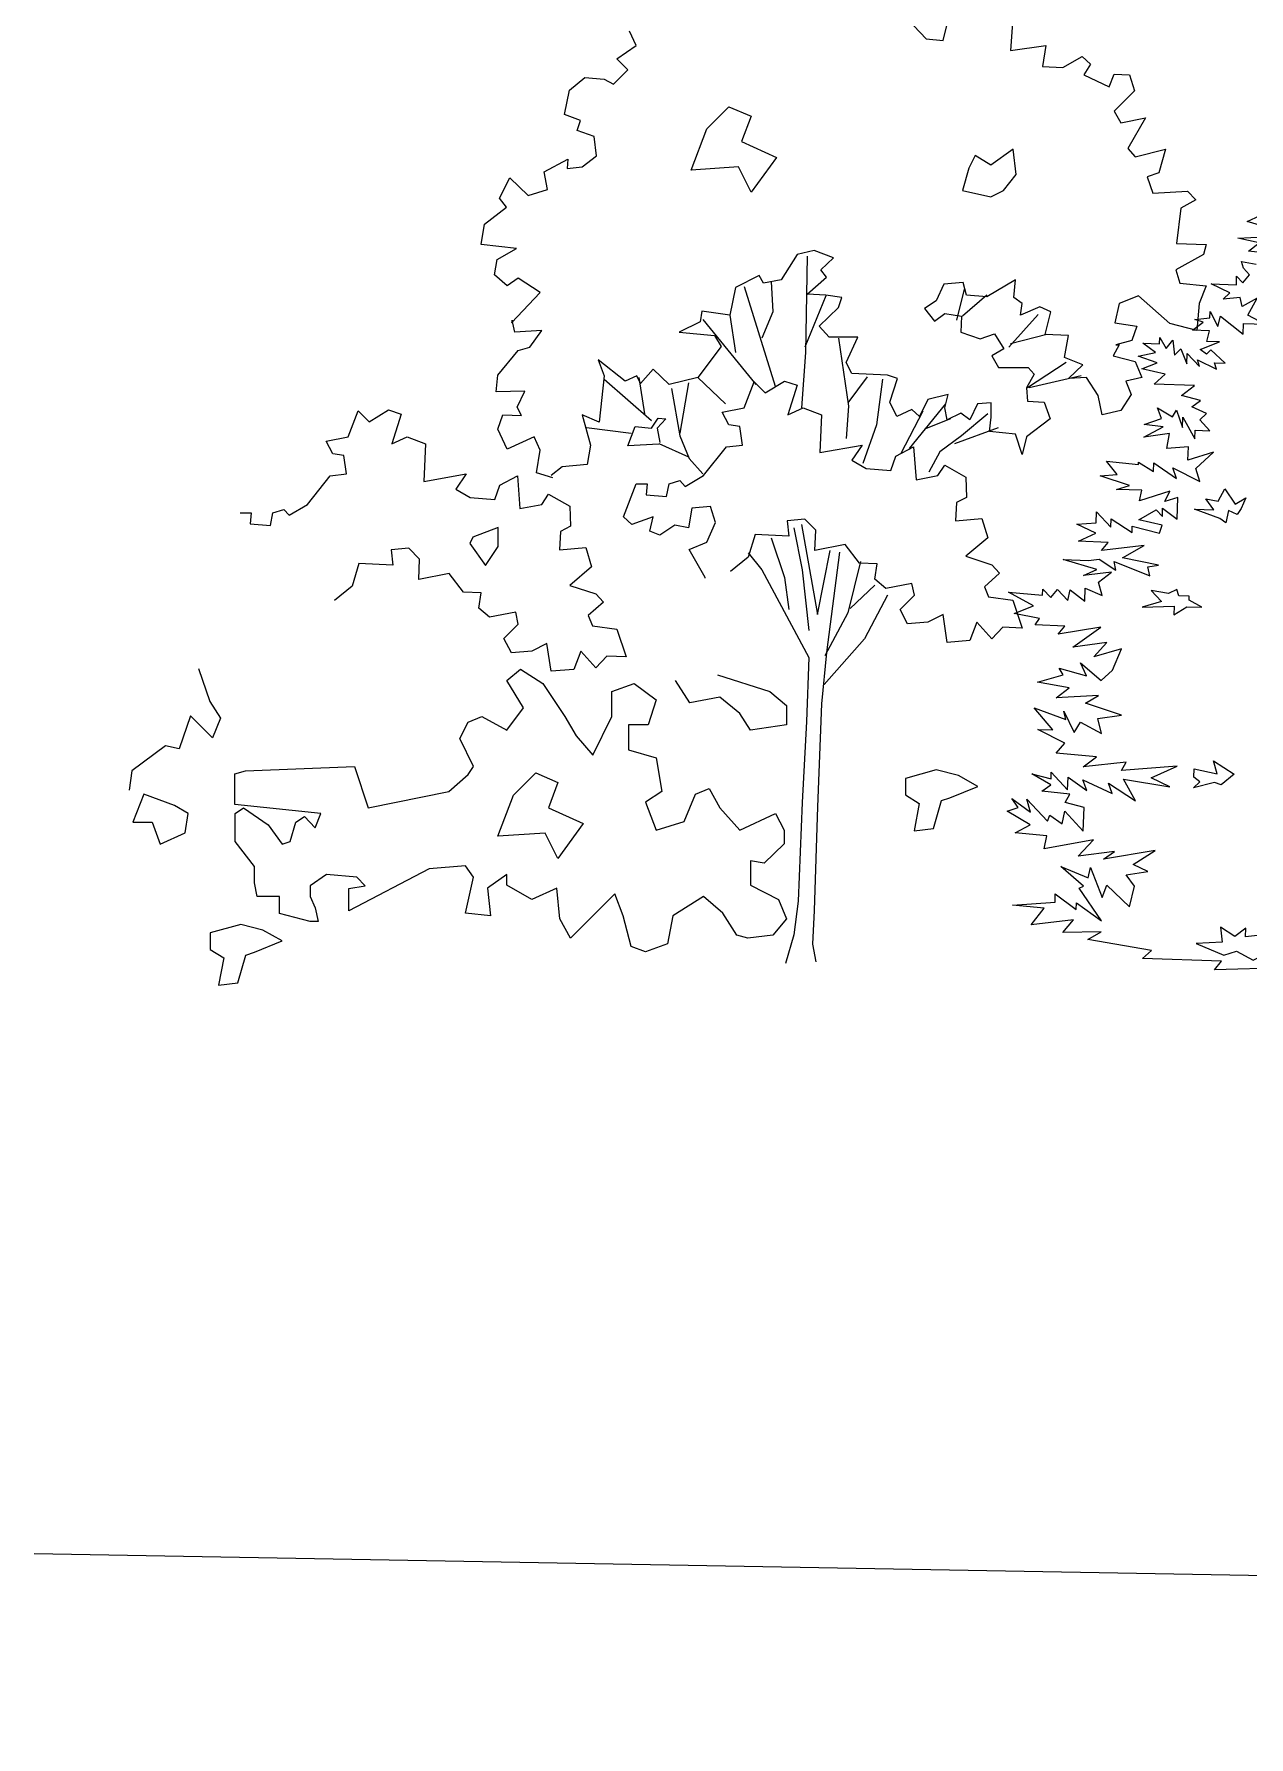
# Model space of a CAD drawing. Header units: inches. Extents: x -11 to 128, y 7 to 56.
# Drawn here: x 11.801 to 12.483, y 22.457 to 23.413 of the extents above; entities that cross this region are included whole.
import ezdxf

# ---------------------------------------------------------------- set-up
doc = ezdxf.new("R2010")
doc.units = ezdxf.units.IN
doc.header["$MEASUREMENT"] = 0
doc.layers.add('CAY', color=94, linetype='Continuous')
doc.layers.add('CAY-3', color=61, linetype='Continuous')

# ---------------------------------------------------------------- blocks, each defined once
blk = doc.blocks.new('A$C76451831')
at = {"layer": 'CAY'}
for points in [[(530, 749.3), (509.9, 755.6), (514.2, 784.1), (506.8, 800.9), (473, 785.1), (461.4, 810.4), (467.7, 828.4), (490.9, 827.3), (485.7, 837.9), (495.2, 857.9), (459.3, 856.8), (461.4, 877.9), (486.7, 908.5), (501.5, 912.7), (516.3, 933.8), (482.5, 931.7), (479.3, 946.5), (478.3, 943.3), (514.2, 981.3), (486.7, 999.2), (473, 989.7), (457.2, 1003.4), (460.4, 1022.4), (484.6, 1036.1), (440.3, 1041.4), (444.5, 1066.7), (472, 1087.8), (463.5, 1099.4), (476.2, 1124.7), (499.4, 1102.6), (523.6, 1110), (519.4, 1132.1), (549, 1147.9), (547.9, 1136.3), (566.9, 1138.4), (584.8, 1152.1), (581.7, 1176.4), (560.6, 1183.8), (564.8, 1196.4), (544.7, 1203.8), (551.1, 1234.4), (570.1, 1250.2), (594.3, 1248.1), (605.9, 1241.8), (623.8, 1259.7), (610.1, 1273.4), (634.4, 1290.3), (625.9, 1308.2)], [(974, 1323), (997.2, 1298.7), (1018.3, 1296.6), (1026.7, 1330.4)], [(1107.9, 1353.6), (1102.7, 1284), (1147, 1290.3), (1142.7, 1263.9), (1168.1, 1262.9), (1192.3, 1276.6), (1202.9, 1267.1), (1194.4, 1253.4), (1226.1, 1238.6), (1232.4, 1254.5), (1251.4, 1253.4), (1257.7, 1233.4), (1232.4, 1208), (1240.8, 1193.3), (1271.4, 1199.6), (1249.3, 1161.6), (1258.8, 1151.1), (1296.7, 1160.6), (1288.3, 1131.1), (1273.5, 1125.8), (1280.9, 1105.7), (1324.2, 1107.9), (1334.7, 1097.3), (1315.7, 1086.8), (1310.4, 1042.5), (1347.4, 1041.4), (1344.2, 1028.7), (1309.4, 1009.8), (1314.7, 992.9), (1347.4, 989.7), (1338.9, 967.6), (1335.8, 933.8), (1302, 942.3), (1263, 977.1), (1238.7, 967.6), (1233.4, 943.3), (1260.9, 939.1), (1254.5, 921.2), (1234.5, 915.9), (1238.7, 915.9), (1231.3, 902.2), (1258.8, 894.8), (1267.2, 874.8), (1247.2, 870.5), (1253.5, 853.7)], [(1446.1, 136.4), (1358.1, 134.1), (1366.6, 144.6), (1267.9, 148.1), (1279.1, 158.1), (1199.4, 171.8), (1216.1, 181.6), (1168, 180.6), (1181.7, 196.4), (1128.5, 190.1), (1145, 210.9), (1105.3, 215), (1158.5, 218.6), (1158.8, 229), (1184.9, 209.5), (1185.2, 217.6), (1216.5, 195.2), (1188.5, 236.1), (1194, 238.6), (1165.5, 263.2), (1199.8, 248.8), (1202.6, 261.9), (1217.6, 224.2), (1223.1, 239.9), (1251.6, 212.6), (1257.9, 238.7), (1247.6, 252.6), (1274.4, 257.1), (1256.2, 265.5), (1283.5, 283.1), (1219.2, 272.2), (1232.7, 282.1), (1187.2, 276), (1206.5, 296.7), (1144.9, 285.2), (1148.2, 301.4), (1108.5, 305.5), (1127.4, 315.3), (1098.5, 332.2), (1112.3, 337.1), (1104.5, 348.3), (1127.9, 331.1), (1123.1, 347.6), (1148.9, 320), (1151.8, 327.6), (1167.3, 316.6), (1170.6, 332.4), (1193.7, 307.5), (1194.8, 337), (1171, 343.2), (1176.8, 353.5), (1142, 357.4), (1153.2, 365.2), (1129.6, 379.1), (1153.4, 372.9), (1153.7, 381), (1174.2, 359), (1174.8, 374.8), (1198.2, 358.2), (1193.2, 371.5), (1229.8, 354.3), (1225.3, 367.6), (1258.9, 345.2), (1244, 372.4), (1302.2, 362.7), (1278.5, 373.9), (1311.2, 388.7), (1241.7, 383.4), (1247.5, 393.6), (1193.8, 387.8), (1210.1, 400.4), (1160, 404.8), (1170.8, 417.6), (1137, 434.6), (1155.6, 434), (1132.5, 461.5), (1171.9, 447), (1169.5, 457.5), (1182.2, 430.8), (1190.3, 443.7), (1216.6, 429.6), (1211.8, 448.3), (1241.4, 452.3), (1196.6, 467.5), (1212.8, 477.3), (1159.7, 474.2), (1176, 486.8), (1136.3, 493.6), (1168.4, 502.9), (1163.7, 511.2), (1197.8, 501.9), (1190.2, 518), (1216.2, 495.8), (1230.2, 508.9), (1241.6, 535.3), (1206.8, 525.6), (1223.3, 543.6), (1180.5, 537.4), (1215.8, 562.4), (1162.5, 553.9), (1170.5, 564), (1133.4, 565.3), (1139.1, 573.3), (1107.2, 579.8), (1131.5, 589.4), (1100.4, 606.4), (1142.9, 602.6), (1143.1, 610.3), (1153.2, 599.5), (1161.7, 609.7), (1174.4, 596.1), (1177.5, 609.1), (1195.6, 595.3), (1196.2, 611.2), (1217.2, 602.3), (1212.8, 618.8), (1229.1, 631.3), (1194, 627.1), (1210.6, 634.7), (1168.4, 647.1), (1200.1, 646), (1213.8, 647.7), (1234.6, 633.9), (1232.3, 644.8), (1276.9, 627), (1274.6, 637.9), (1287.8, 640.2), (1242.8, 649.4), (1270.1, 664.8), (1216.4, 658.5), (1224.9, 668.7), (1187.8, 670), (1209.5, 680.1), (1185.8, 691.3), (1209.9, 693.2), (1210.4, 706.8), (1228.3, 687.6), (1228.7, 698), (1254.8, 681.2), (1255.1, 688.9), (1289.2, 680), (1292.3, 690.3), (1263.1, 696.8), (1284.8, 709.2), (1292.7, 701.2), (1293, 711.6), (1311.1, 697.8), (1312.1, 724.6), (1296, 719.7), (1301.9, 732.6), (1263.9, 720.8), (1267.1, 733.8), (1235.4, 734.9), (1251.4, 739.8), (1214.7, 752), (1236, 753.5), (1223, 770.3), (1262.8, 766.2), (1262.9, 768.9), (1281.5, 757.4), (1281.9, 768.2), (1310.2, 748.6), (1305.7, 761.9), (1339.5, 744.9), (1334.6, 760.9), (1356.7, 781.5), (1324.6, 771.7), (1325.2, 788), (1298.4, 786.2), (1301.7, 804.7), (1269.4, 800.4), (1293.9, 813.1), (1270, 816.2), (1291.5, 823.6), (1286.5, 837), (1305.2, 825.9), (1310.4, 833.9), (1317.9, 812.3), (1318.3, 825.4), (1333.2, 798.2), (1333.6, 809), (1352.2, 808.4), (1339.5, 822), (1347.9, 829.8), (1329.6, 838.2), (1340.3, 846), (1316.5, 852.2), (1332.8, 864.8), (1282.6, 866.6), (1296.2, 879.2), (1266.9, 885.7), (1286.2, 893.2), (1262.5, 901.7), (1284, 906.4), (1268.1, 917.8), (1289.3, 917.1), (1289.6, 924.8), (1297.3, 911.4), (1305.8, 921.5), (1307.9, 902.9), (1315.9, 910.7), (1323.4, 891.9), (1323.8, 905), (1339.1, 888.6), (1336.7, 896.9), (1360.3, 885.2), (1357.8, 893.4), (1371.4, 892.9), (1353.4, 909.4), (1347.8, 904.2), (1339.8, 909.9), (1364.2, 919.5), (1348.4, 920), (1351.5, 933.5), (1330.3, 934.3), (1343.8, 944.2), (1333.4, 947.3), (1352.1, 949.4), (1352.4, 957.5), (1362.1, 938.6), (1365.3, 951.6), (1394, 929.3), (1394.4, 942.4), (1420.7, 941.5), (1399.8, 953.1), (1411.4, 974), (1392.5, 963.8), (1390.1, 974.8), (1368.8, 972.8), (1377.2, 980.7), (1353.6, 991.9), (1385.3, 990.8), (1385.6, 1001.7), (1393.5, 993.3), (1401.6, 1003.4), (1394.2, 1011.8), (1391.7, 1020.1), (1410.2, 1016.7)], [(1437.3, 1028.9), (1400.3, 1032.9), (1413.8, 1043.3), (1387.3, 1049.2), (1419.5, 1050.8)], [(1417.3, 1064.5), (1398.9, 1070.1), (1415, 1077.7)], [(1253.5, 853.7), (1240.8, 833.6), (1217.6, 828.4), (1212.4, 852.6), (1197.6, 874.8), (1175.4, 873.7), (1193.4, 890.6), (1170.2, 900.1), (1175.4, 927.5), (1145.9, 928.6), (1153.3, 957), (1139.6, 963.4), (1115.3, 952.8), (1117.4, 967.6), (1106.9, 975), (1109, 997.1), (1073.1, 976), (1047.8, 978.1), (1043.6, 993.9), (1019.3, 991.8), (1009.9, 970.7), (995.1, 961.2), (1007.7, 945.4), (1020.4, 954.9), (1041.5, 951.8), (1040.4, 931.7), (1064.7, 923.3), (1082.6, 929.6), (1094.2, 910.6), (1079.5, 902.2), (1087.9, 887.4), (1124.8, 887.4), (1132.2, 879), (1122.7, 862.1), (1123.8, 845.2), (1144.9, 844.2), (1152.2, 823.1), (1122.7, 800.9), (1117.4, 778.8), (1109, 804.1), (1076.3, 807.3), (1078.4, 825.2), (1078.4, 843.1), (1061.5, 842.1), (1052, 822), (1040.4, 830.5), (1023.6, 822), (1020.4, 836.8), (1024.6, 853.7), (999.3, 847.3), (988.8, 826.2), (979.3, 834.7), (960.3, 826.2), (951.8, 844.2), (961.3, 873.7), (948.7, 877.9), (904.4, 880), (897, 893.7), (911.8, 925.4), (875.9, 925.4), (863.3, 939.1), (887.5, 962.3), (891.7, 975), (871.7, 978.1), (848.5, 979.2), (872.7, 1000.3), (865.4, 1009.8), (881.2, 1024.5), (856.9, 1034), (835.8, 1028.7), (815.8, 997.1), (793.6, 992.9), (788.4, 1002.4), (758.8, 987.6), (751.5, 952.8), (716.7, 958.1), (714.5, 944.4), (688.2, 931.7), (732.5, 927.5), (740.9, 913.8), (711.4, 874.8), (675.5, 866.3), (655.5, 885.3), (639.7, 867.4), (635.4, 876.9), (620.7, 870.5), (586.9, 896.9), (594.3, 876.9), (588, 818.9), (566.9, 828.4), (577.4, 790.4), (573.2, 766.1), (541.6, 763), (527.9, 752.4)], [(848.5, 1026.6), (846.4, 906.4), (841.1, 836.8)], [(769.4, 988.7), (808.4, 864.2)], [(803.1, 995), (805.2, 957), (791.5, 924.3)], [(1044.7, 985.5), (1035.2, 946.5)], [(871.7, 977.1), (845.3, 912.7)], [(1073.1, 978.1), (1042.6, 951.8)], [(717.7, 947.5), (784.2, 866.3)], [(751.5, 952.8), (758.8, 906.4)], [(1137.5, 953.9), (1100.6, 912.7)], [(887.5, 924.3), (900.2, 838.9), (897, 798.8)], [(1148, 928.6), (1102.7, 917)], [(637.6, 874.8), (644.9, 829.4)], [(711.4, 874.8), (746.2, 842.1)], [(923.4, 875.8), (899.1, 843.1)], [(1172.3, 893.7), (1123.8, 862.1)], [(1191.3, 876.9), (1125.9, 862.1)], [(594.3, 872.7), (653.4, 821)], [(634.4, 741.9), (648.1, 741.9), (647, 728.2), (672.4, 726.1), (675.5, 741.9), (689.2, 746.1), (695.6, 738.7), (718.8, 752.4), (747.2, 788.3), (767.3, 790.4), (764.1, 813.6), (750.4, 815.7), (742, 831.5), (769.4, 836.8), (782, 869.5), (795.8, 855.8), (820, 870.5), (835.8, 865.3), (824.2, 828.4), (843.2, 836.8), (866.4, 828.4), (864.3, 780.9), (917, 790.4), (904.4, 771.4), (922.3, 760.9), (952.9, 758.7), (959.2, 776.7), (981.4, 788.3), (984.5, 747.1), (1012, 752.4), (1020.4, 765.1), (1046.8, 750.3), (1047.8, 725), (1035.2, 718.7), (1034.1, 695.5), (1066.8, 698.6), (1074.2, 674.4), (1046.8, 651.2), (1079.5, 640.6), (1089, 630.1), (1070, 613.2), (1075.2, 600.5), (1105.8, 596.3), (1117.4, 561.5), (1093.2, 562.6), (1079.5, 547.8), (1060.5, 568.9), (1052, 545.7), (1023.6, 543.6), (1018.3, 578.4), (999.3, 568.9), (974, 566.8), (964.5, 584.7), (982.4, 602.7), (979.3, 617.4), (946.6, 611.1), (932.9, 622.7), (936, 641.7), (913.9, 642.7), (895.9, 665.9), (858, 658.6), (859, 683.9), (845.3, 697.6), (823.2, 695.5), (825.3, 676.5), (783.1, 678.6), (774.7, 650.1), (752.5, 632.2)], [(678.7, 861.1), (689.2, 802), (700.8, 773.5), (717.7, 754.5)], [(699.8, 868.4), (689.2, 805.2)], [(942.4, 872.7), (935, 815.7), (918.1, 767.2)], [(993, 832.6), (965.6, 779.8)], [(1021.5, 842.1), (976.1, 786.2)], [(572.2, 812.5), (628.1, 805.2)], [(662.9, 791.4), (623.8, 789.3), (633.3, 813.6), (653.4, 811.5), (661.8, 824.1), (671.3, 823.1), (660.8, 811.5), (663.9, 793.6)], [(1027.8, 823.1), (995.1, 810.4)], [(1074.2, 829.4), (1041.5, 802), (1014.1, 782), (1000.4, 756.6)], [(1033.1, 792.5), (1087.9, 812.5)], [(662.9, 792.5), (699.8, 775.6)], [(720.9, 623.7), (720.9, 624.8), (700.8, 659.6), (723, 669.1), (733.5, 693.4), (727.2, 713.4), (704, 711.3), (699.8, 687), (682.9, 690.2), (663.9, 677.5), (651.3, 682.8), (655.5, 700.7), (629.1, 691.2), (618.6, 700.7), (634.4, 741.9)], [(831.6, 687), (842.2, 634.3), (850.6, 558.4)], [(841.1, 691.2), (861.1, 578.4), (877, 658.6)], [(803.1, 674.4), (820, 624.8), (825.3, 584.7)], [(774.7, 655.4), (791.5, 634.3), (850.6, 524.6), (847.4, 444.5), (842.2, 343.2), (836.9, 219.8), (831.6, 177.6), (821.1, 141.8)], [(888.6, 656.4), (872.7, 530.9), (866.4, 466.6), (861.1, 337.9), (856.9, 208.2), (854.8, 166), (859, 143.9)], [(914.9, 644.8), (899.1, 580.5), (870.6, 526.7)], [(948.7, 602.7), (920.2, 547.8), (869.6, 490.9)], [(932.9, 615.3), (902.3, 585.8)]]:
    blk.add_lwpolyline(points, dxfattribs=at)
for points in [[(722.8, 1185.8), (750.5, 1213.5), (778.2, 1201.7), (766.3, 1170), (809.9, 1150.2), (778.2, 1106.6), (762.4, 1138.3), (703, 1134.3)], [(1109.9, 1128.8), (1106, 1160.5), (1078.3, 1140.7), (1058.5, 1152.6), (1050.5, 1136.7), (1042.6, 1109), (1078.3, 1101.1), (1094.1, 1109)], [(1364.6, 698.7), (1332.9, 710.2), (1356.9, 709.4), (1346.9, 723.3), (1362.7, 720.1), (1370.9, 735.6), (1383.8, 716.6), (1397.3, 724.3), (1391.3, 710.9), (1386.1, 703.4), (1375.4, 708.7), (1372.1, 693)], [(1313.2, 601.7), (1310.8, 609.9), (1300.2, 604.8), (1278.6, 608.3), (1291.7, 594.7), (1267.4, 587.4), (1307.3, 588.7), (1306.9, 577.9), (1323.2, 588.2), (1342.2, 587.5), (1326.2, 596.2), (1326.3, 601.2)], [(1037.6, 376.9), (1009.9, 384), (971.5, 373.4), (971.5, 352.7), (988.6, 342.1), (982.2, 307.9), (1006.3, 310.8), (1016.4, 345.6), (1027, 349.2), (1061.8, 363.3)], [(1332, 374.8), (1332.4, 385.2), (1361.2, 379.2), (1356.8, 395.2), (1382.5, 378.5), (1366.1, 365.4), (1358.1, 368.4), (1331.6, 361.7), (1339.5, 369.1)], [(1438.2, 144.9), (1433.9, 163.6), (1414.9, 167), (1434.4, 179.5), (1396.7, 175.3), (1397, 186.2), (1383.5, 175.8), (1365.4, 187.3), (1367.4, 168.6), (1335.2, 167), (1369.6, 152.2), (1385.6, 157.1), (1406.5, 146), (1419.9, 153.2)]]:
    blk.add_lwpolyline(points, close=True, dxfattribs=at)
at = {"layer": 'CAY-3'}
for p, q in [((86.7, 510.8), (100.8, 469.5)), ((472.7, 495.7), (489.8, 509.9)), ((493.3, 461.5), (472.7, 495.7)), ((489.8, 509.9), (517.5, 492.2)), ((517.5, 492.2), (545.2, 450.9)), ((604.1, 482.1), (631.9, 492.2)), ((631.9, 492.2), (659.6, 471.5)), ((701.4, 468), (683.7, 495.7)), ((736.2, 502.8), (801.7, 482.1)), ((100.8, 469.5), (114.4, 448.9)), ((604.1, 450.9), (604.1, 482.1)), ((659.6, 471.5), (649.5, 440.3)), ((739.2, 475.1), (701.4, 468)), ((763.9, 454.4), (739.2, 475.1)), ((801.7, 482.1), (822.3, 464.4)), ((76.8, 451.7), (62.5, 410.5)), ((86.7, 441.8), (76.8, 451.7)), ((114.4, 448.9), (104.4, 424.1)), ((424.3, 443.8), (441.4, 450.9)), ((441.4, 450.9), (472.7, 433.8)), ((472.7, 433.8), (493.3, 461.5)), ((545.2, 450.9), (559.3, 426.7)), ((580, 402.5), (604.1, 450.9)), ((777.5, 433.8), (763.9, 454.4)), ((822.3, 464.4), (822.3, 440.3)), ((104.4, 424.1), (86.7, 441.8)), ((413.7, 423.2), (424.3, 443.8)), ((559.3, 426.7), (580, 402.5)), ((624.8, 440.3), (624.8, 409)), ((649.5, 440.3), (624.8, 440.3)), ((822.3, 440.3), (777.5, 433.8)), ((45.4, 414.1), (3.5, 382.8)), ((62.5, 410.5), (45.4, 414.1)), ((430.8, 388.4), (413.7, 423.2)), ((624.8, 409), (659.6, 399)), ((145.6, 382.8), (281.8, 388.3)), ((281.8, 388.3), (298.9, 336.4)), ((424.3, 378.3), (430.8, 388.4)), ((659.6, 399), (666.6, 357.1)), ((3.5, 382.8), (0, 358.6)), ((132.1, 379.3), (145.6, 382.8)), ((132.1, 340.9), (132.1, 379.3)), ((400.1, 357.1), (424.3, 378.3)), ((240, 329.4), (132.1, 340.9)), ((298.9, 336.4), (400.1, 357.1)), ((666.6, 357.1), (646, 343.5)), ((646, 343.5), (659.6, 308.7)), ((694.4, 319.3), (708.5, 353.5)), ((708.5, 353.5), (725.6, 360.6)), ((725.6, 360.6), (739.2, 336.4)), ((132.7, 329.4), (143.3, 336.4)), ((132.7, 294.5), (132.7, 329.4)), ((143.3, 336.4), (173.9, 315.2)), ((208.7, 318.7), (219.3, 325.8)), ((219.3, 325.8), (232.9, 311.7)), ((232.9, 311.7), (240, 329.4)), ((739.2, 336.4), (763.9, 308.7)), ((763.9, 308.7), (808.7, 329.4)), ((808.7, 329.4), (819.4, 308.7)), ((173.9, 315.2), (191.6, 291)), ((201.6, 294.5), (208.7, 318.7)), ((659.6, 308.7), (694.4, 319.3)), ((819.4, 308.7), (819.4, 291.6)), ((156.8, 263.3), (132.7, 294.5)), ((191.6, 291), (201.6, 294.5)), ((819.4, 291.6), (794.6, 267.4)), ((156.8, 242.6), (156.8, 263.3)), ((375.4, 260.4), (274.7, 207.8)), ((420.8, 263.9), (375.4, 260.4)), ((430.8, 249.7), (420.8, 263.9)), ((794.6, 267.4), (777.5, 270.4)), ((777.5, 270.4), (777.5, 239.7)), ((160.4, 225.5), (156.8, 242.6)), ((247, 253.3), (226.4, 239.1)), ((226.4, 239.1), (226.4, 225.5)), ((284.8, 249.7), (247, 253.3)), ((274.7, 235.6), (295.4, 239.1)), ((274.7, 207.8), (274.7, 235.6)), ((295.4, 239.1), (284.8, 249.7)), ((420.8, 204.9), (430.8, 249.7)), ((472.7, 253.3), (448.5, 236.2)), ((448.5, 236.2), (452, 201.4)), ((472.7, 239.7), (472.7, 253.3)), ((503.9, 222), (472.7, 239.7)), ((535.2, 236.2), (503.9, 222)), ((538.7, 197.8), (535.2, 236.2)), ((777.5, 239.7), (812.3, 222)), ((188.1, 225.5), (160.4, 225.5)), ((188.1, 204.3), (188.1, 225.5)), ((226.4, 225.5), (232.9, 211.4)), ((607.7, 229.1), (583.5, 204.9)), ((618.3, 201.4), (607.7, 229.1)), ((718.5, 225.5), (680.2, 201.4)), ((742.7, 204.9), (718.5, 225.5)), ((812.3, 222), (822.3, 197.8)), ((226.4, 194.3), (188.1, 204.3)), ((236.4, 194.3), (226.4, 194.3)), ((232.9, 211.4), (236.4, 194.3)), ((452, 201.4), (420.8, 204.9)), ((552.3, 173.6), (538.7, 197.8)), ((583.5, 204.9), (552.3, 173.6)), ((628.3, 163), (618.3, 201.4)), ((680.2, 201.4), (673.7, 166.6)), ((760.4, 177.2), (742.7, 204.9)), ((822.3, 197.8), (805.2, 177.2)), ((774, 173.6), (760.4, 177.2)), ((805.2, 177.2), (774, 173.6)), ((646, 156.5), (628.3, 163)), ((673.7, 166.6), (646, 156.5))]:
    blk.add_line(p, q, dxfattribs=at)
blk.add_lwpolyline([(138.9, 705.6), (152.6, 705.6), (151.5, 691.9), (176.9, 689.8), (180, 705.6), (193.7, 709.9), (200.1, 702.5), (223.3, 716.2), (251.7, 752), (271.8, 754.2), (268.6, 777.4), (254.9, 779.5), (246.5, 795.3), (273.9, 800.6), (286.5, 833.3), (300.3, 819.5), (324.5, 834.3), (340.3, 829), (328.7, 792.1), (347.7, 800.6), (370.9, 792.1), (368.8, 744.7), (421.5, 754.2), (408.9, 735.2), (426.8, 724.6), (457.4, 722.5), (463.7, 740.4), (485.9, 752), (489, 710.9), (516.5, 716.2), (524.9, 728.8), (551.3, 714.1), (552.3, 688.8), (539.7, 682.4), (538.6, 659.2), (571.3, 662.4), (578.7, 638.1), (551.3, 614.9), (584, 604.4), (593.5, 593.8), (574.5, 577), (579.7, 564.3), (610.3, 560.1), (621.9, 525.3), (597.7, 526.3), (584, 511.6), (565, 532.7), (556.5, 509.5), (528.1, 507.4), (522.8, 542.2), (503.8, 532.7), (478.5, 530.6), (469, 548.5), (486.9, 566.4), (483.8, 581.2), (451.1, 574.9), (437.4, 586.5), (440.5, 605.4), (418.4, 606.5), (400.5, 629.7), (362.5, 622.3), (363.5, 647.6), (349.8, 661.3), (327.7, 659.2), (329.8, 640.3), (287.6, 642.4), (279.2, 613.9), (257, 596)], dxfattribs=at)
for points in [[(430.1, 675.3), (426.1, 667.3), (445.9, 639.6), (461.7, 663.4), (461.7, 687.1)], [(481.1, 352.5), (508.8, 380.2), (536.5, 368.3), (524.6, 336.6), (568.2, 316.8), (536.5, 273.3), (520.7, 305), (461.3, 301)], [(56.6, 339.4), (18.3, 353.5), (4.7, 318.7), (28.9, 318.7), (38.9, 291), (70.2, 305.2), (73.7, 329.4)], [(167.4, 183.7), (139.7, 190.7), (101.4, 180.1), (101.4, 159.5), (118.5, 148.9), (112, 114.6), (136.2, 117.6), (146.2, 152.4), (156.8, 155.9), (191.6, 170.1)]]:
    blk.add_lwpolyline(points, close=True, dxfattribs=at)

msp = doc.modelspace()

# ---------------------------------------------------------------- linework, layer by layer
msp.add_line((11.80074, 22.55984), (70.25366, 21.51914))

# ---------------------------------------------------------------- block references
at = {"layer": 'CAY', "xscale": 0.0004489089019145984, "yscale": 0.0004489089019145984, "zscale": 0.0004489089019145984}
msp.add_blockref('A$C76451831', (11.85412, 22.82744), dxfattribs=at)

doc.saveas('drawing.dxf')
